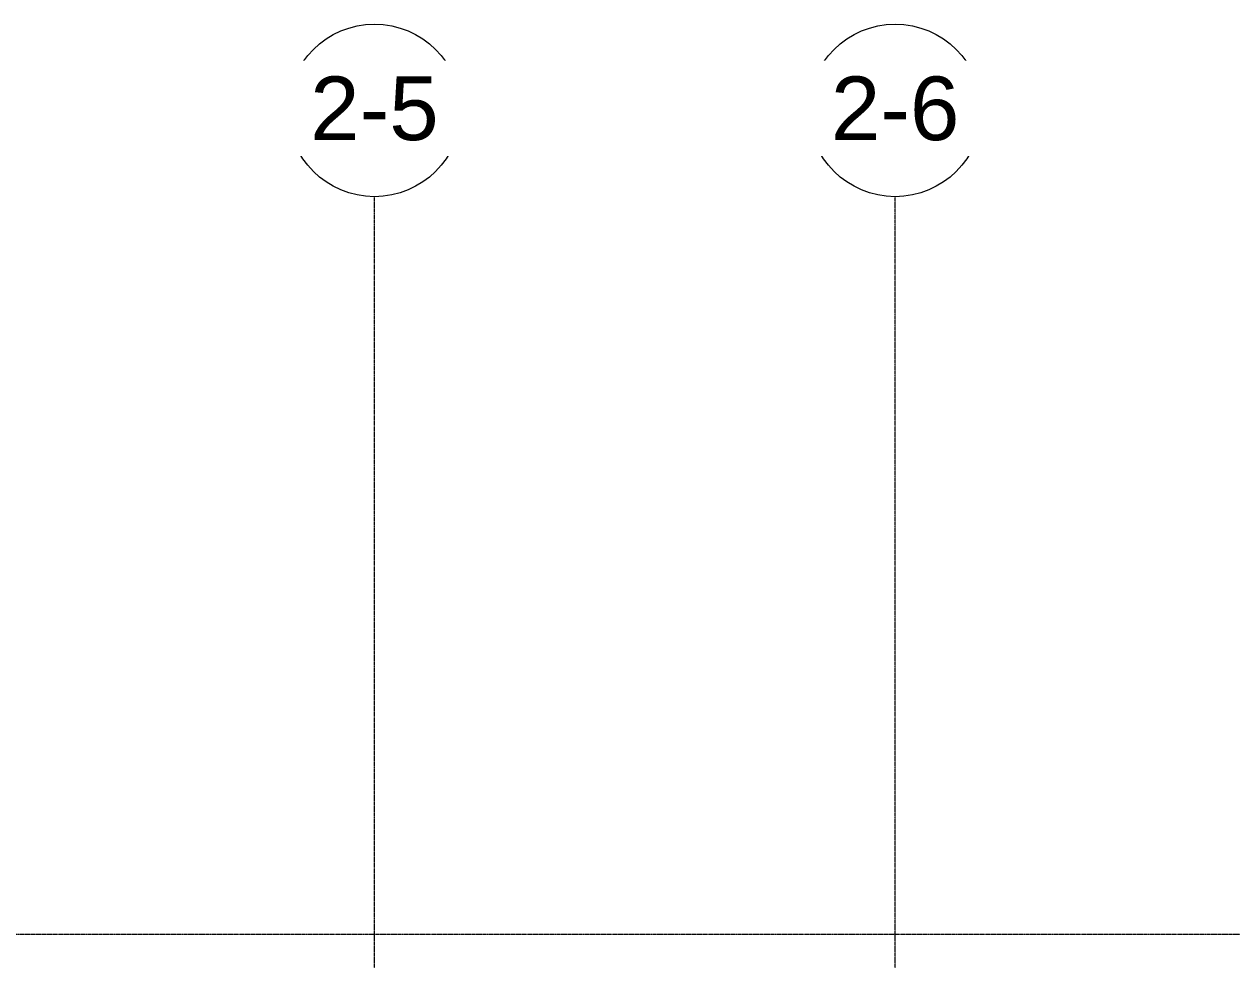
# Model space of a CAD drawing. Header units: inches. Extents: x -23445 to -32, y -314 to 853.
# Drawn here: x -17853 to -17181, y 247 to 768 of the extents above; entities that cross this region are included whole.
import ezdxf

# ---------------------------------------------------------------- set-up
doc = ezdxf.new("R2010")
doc.units = ezdxf.units.IN
doc.header["$MEASUREMENT"] = 0
doc.linetypes.add('Grid Line 1_2_', pattern=[0.875, 0.5, -0.125, 0.125, -0.125])
for name, color, linetype, lineweight in [('A-FLOR-LEVL', 51, 'Continuous', 9), ('S-GRID', 1, 'Continuous', 9), ('S-GRID-IDEN', 1, 'Continuous', 9)]:
    doc.layers.add(name, color=color, linetype=linetype, lineweight=lineweight)
doc.styles.add('Arial_1', font='arial.ttf', dxfattribs={"height": 35.407186})

# ---------------------------------------------------------------- blocks, each defined once
blk = doc.blocks.new('Grid - Grid Head - Circle-14747-Building Section - East_West looking South _ Fitness Center')
at = {"layer": 'S-GRID-IDEN'}
blk.add_circle((-23085.89, 719.89), 48, dxfattribs=at)

msp = doc.modelspace()

# ---------------------------------------------------------------- linework, layer by layer
at = {"layer": 'A-FLOR-LEVL', "linetype": 'Grid Line 1_2_'}
msp.add_line((-19102.71, 261.75), (-13613.95, 261.75), dxfattribs=at)
at = {"layer": 'S-GRID', "linetype": 'Grid Line 1_2_'}
for p, q in [((-17657.78, -273.16), (-17657.78, 671.89)), ((-17657.78, -273.16), (-17657.78, 671.89)), ((-17368.28, -273.16), (-17368.28, 671.89)), ((-17368.28, -273.16), (-17368.28, 671.89))]:
    msp.add_line(p, q, dxfattribs=at)

# ---------------------------------------------------------------- block references
at = {"layer": 'S-GRID-IDEN'}
for p in [(5428.11, 0), (5717.61, 0)]:
    msp.add_blockref('Grid - Grid Head - Circle-14747-Building Section - East_West looking South _ Fitness Center', p, dxfattribs=at)

# ---------------------------------------------------------------- next in the draw order: texts
at = {"layer": 'S-GRID-IDEN', "char_height": 35.407, "width": 85.104, "attachment_point": 2, "line_spacing_factor": 0.938532, "style": 'Arial_1', "bg_fill": 3, "box_fill_scale": 1.25, "bg_fill_color": 0, "bg_fill_transparency": 0}
for s, insert in [('1-5', (-17657.79, 738.77)), ('1-6', (-17368.29, 738.77))]:
    msp.add_mtext(s, dxfattribs=dict(at, insert=insert))

# ---------------------------------------------------------------- next in the draw order: block references
at = {"layer": 'S-GRID-IDEN'}
for p in [(5428.11, 0), (5717.61, 0)]:
    msp.add_blockref('Grid - Grid Head - Circle-14747-Building Section - East_West looking South _ Fitness Center', p, dxfattribs=at)

# ---------------------------------------------------------------- next in the draw order: texts
at = {"layer": 'S-GRID-IDEN', "char_height": 35.407, "width": 85.104, "attachment_point": 2, "line_spacing_factor": 0.938532, "style": 'Arial_1', "bg_fill": 3, "box_fill_scale": 1.25, "bg_fill_color": 0, "bg_fill_transparency": 0}
for s, insert in [('2-5', (-17657.79, 738.77)), ('2-6', (-17368.29, 738.77))]:
    msp.add_mtext(s, dxfattribs=dict(at, insert=insert))

doc.saveas('drawing.dxf')
